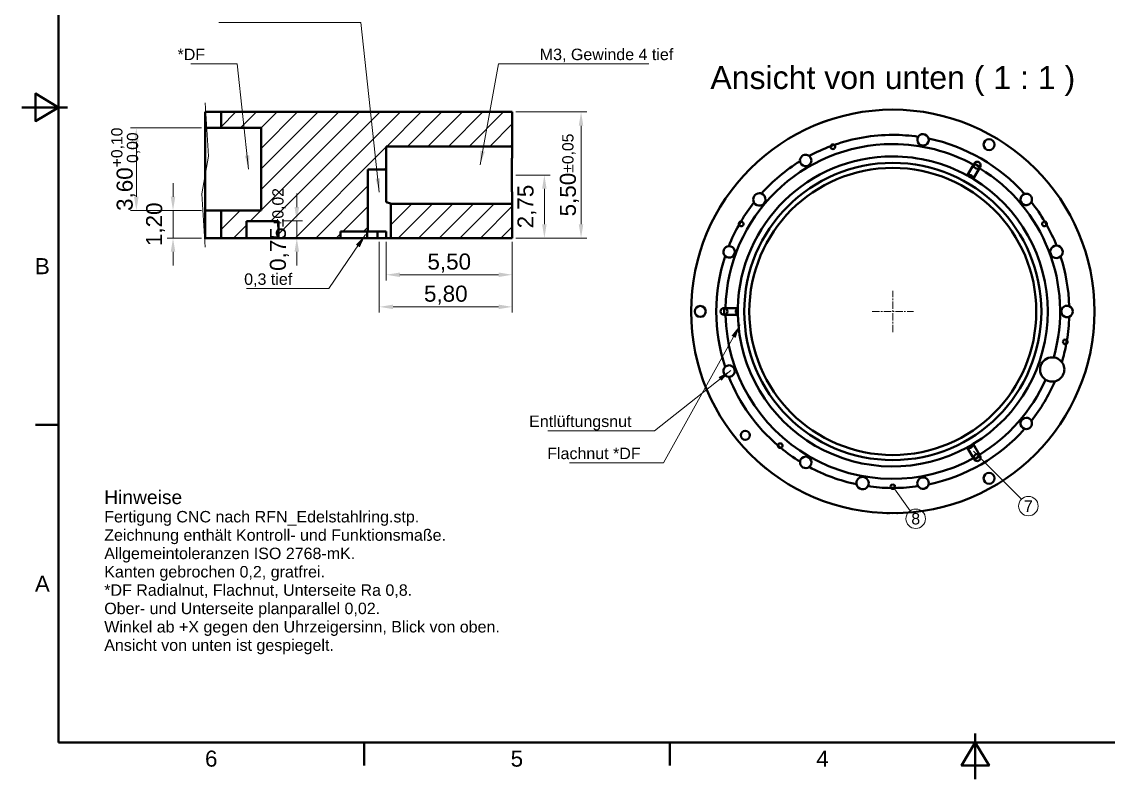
# Model space of a CAD drawing. Header units: millimetres. Extents: x 2 to 418, y 2 to 295.
# Drawn here: x 2 to 239, y 2 to 167.2 of the extents above; entities that cross this region are included whole.
import ezdxf
from ezdxf.enums import TextEntityAlignment as Align

# ---------------------------------------------------------------- set-up
doc = ezdxf.new("R2010")
doc.units = ezdxf.units.MM
doc.linetypes.add('CENTER2', pattern=[2.541, 1.587, -0.318, 0.318, -0.318])
for name, color, linetype, lineweight in [('BEMASSUNG', 7, 'Continuous', 18), ('MITTELLINIE', 7, 'CENTER2', 18), ('RAHMEN', 7, 'Continuous', 50), ('SCHRAFFUR', 7, 'Continuous', 18), ('SICHTKANTE', 7, 'Continuous', 50), ('TEXT', 7, 'Continuous', 18)]:
    doc.layers.add(name, color=color, linetype=linetype, lineweight=lineweight)
doc.styles.add('ISO', font='arial.ttf')
doc.dimstyles.new('RFN', dxfattribs={"dimtxt": 3.5, "dimasz": 3, "dimexe": 1.25, "dimexo": 0.8, "dimgap": 0.8, "dimtad": 1, "dimzin": 0, "dimtxsty": 'ISO', "dimcen": 0, "dimclrd": 7, "dimclre": 7, "dimclrt": 7, "dimadec": 1, "dimazin": 3, "dimtfac": 1, "dimtmove": 0, "dimatfit": 3, "dimtolj": 1, "dimtzin": 0, "dimlwd": 18, "dimlwe": 18})

msp = doc.modelspace()

# ---------------------------------------------------------------- hatches: boundary and pattern name
at = {"layer": 'SCHRAFFUR'}
h = msp.add_hatch(dxfattribs=at)
h.set_pattern_fill('ANSI31')
h.paths.add_polyline_path([(109, 140), (109, 147.5), (109, 140), (81.5, 140), (81.5, 134.95), (77.5, 134.95), (77.5, 121.45), (71.5, 121.45), (71.5, 120), (58, 120), (58, 123.7), (51, 123.7), (51, 120), (45.5, 120), (45.5, 126), (54.25, 126), (54.25, 144), (45.5, 144), (45.5, 147.5), (109, 147.5)])
h = msp.add_hatch(dxfattribs=at)
h.set_pattern_fill('ANSI31')
h.paths.add_polyline_path([(82.5, 120), (109, 120), (82.5, 120), (82.5, 127.5), (109, 127.5), (109, 120)])

# ---------------------------------------------------------------- linework, layer by layer
at = {"layer": 'BEMASSUNG'}
for p, q in [((67, 167), (45, 167)), ((43, 158), (38.875, 158)), ((114, 158), (138.75, 158)), ((62, 109), (51, 109)), ((136, 78), (116.75, 78)), ((209.575, 73.559), (220.072, 63.062)), ((138, 71), (121.5, 71)), ((192, 65.8), (195.765, 60.529))]:
    msp.add_line(p, q, dxfattribs=at)
for centre in [(221.575, 61.559), (197, 58.8)]:
    msp.add_circle(centre, 2.125, dxfattribs=at)
at = {"layer": 'MITTELLINIE'}
for p, q in [((192, 99.5), (192, 108.5)), ((187.5, 104), (196.5, 104))]:
    msp.add_line(p, q, dxfattribs=at)
at = {"layer": 'RAHMEN'}
for p, q in [((2, 148.5), (12, 148.5)), ((10, 148.5), (5, 148.5)), ((10, 79.25), (5, 79.25)), ((210, 2), (210, 12)), ((76.667, 10), (76.667, 5)), ((143.333, 10), (143.333, 5)), ((210, 10), (210, 5))]:
    msp.add_line(p, q, dxfattribs=at)
for points in [[(10, 10), (410, 10), (410, 287), (10, 287)], [(10, 148.5), (5, 151.5), (5, 145.5)], [(210, 10), (207, 5), (213, 5)]]:
    msp.add_lwpolyline(points, close=True, dxfattribs=at)
at = {"layer": 'SICHTKANTE'}
for p, q in [((42, 144), (42, 147.5)), ((45.5, 147.5), (109, 147.5)), ((45.5, 144), (45.5, 147.5)), ((109, 140), (109, 147.5)), ((42, 126), (42, 144)), ((45.5, 144), (54.25, 144)), ((54.25, 126), (54.25, 144)), ((109, 140), (81.5, 140)), ((81.5, 134.95), (81.5, 140)), ((178.456, 140.041), (179.208, 140.315)), ((208.246, 133.639), (209.597, 135.978)), ((209.545, 132.889), (210.896, 135.228)), ((209.597, 135.978), (209.75, 136.245)), ((211.05, 135.495), (209.75, 136.245)), ((210.896, 135.228), (211.05, 135.495)), ((77.5, 134.95), (81.5, 134.95)), ((77.5, 121.45), (77.5, 134.95)), ((81.5, 127.829), (81.5, 134.95)), ((42, 120), (42, 126)), ((45.5, 120), (45.5, 126)), ((45.5, 126), (54.25, 126)), ((82.5, 120), (82.5, 127.5)), ((109, 127.5), (82.5, 127.5)), ((109, 120), (109, 127.5)), ((51, 123.7), (58, 123.7)), ((51, 120), (51, 123.7)), ((58, 120), (58, 123.7)), ((158.458, 122.904), (158.858, 123.596)), ((225.142, 123.596), (225.542, 122.904)), ((71.5, 121.45), (77.5, 121.45)), ((71.5, 120), (71.5, 121.45)), ((77.378, 120), (77.378, 121.45)), ((79.569, 120), (79.569, 121.45)), ((81.49, 120), (81.49, 121.45)), ((45.5, 120), (51, 120)), ((58, 120), (71.5, 120)), ((82.5, 120), (109, 120)), ((155.508, 104.75), (155.2, 104.75)), ((155.2, 104.75), (155.2, 103.25)), ((158.208, 104.75), (155.508, 104.75)), ((155.508, 103.25), (155.2, 103.25)), ((158.208, 103.25), (155.508, 103.25)), ((229.985, 97.708), (229.846, 96.921)), ((167.559, 74.25), (166.946, 74.764)), ((208.246, 74.361), (209.597, 72.022)), ((209.545, 75.111), (210.896, 72.772)), ((209.597, 72.022), (209.75, 71.755)), ((209.75, 71.755), (211.05, 72.505)), ((210.896, 72.772), (211.05, 72.505)), ((192.4, 65.5), (191.6, 65.5))]:
    msp.add_line(p, q, dxfattribs=at)
for points in [[(45.5, 147.5), (45.495, 147.5), (45.49, 147.5), (45.484, 147.5), (45.473, 147.5), (45.457, 147.5), (45.442, 147.5), (45.425, 147.5), (45.398, 147.5), (45.372, 147.5), (45.346, 147.5), (45.313, 147.5), (45.276, 147.5), (45.239, 147.5), (45.2, 147.5), (45.153, 147.5), (45.106, 147.5), (45.059, 147.5), (45.003, 147.5), (44.945, 147.5), (44.888, 147.5), (44.826, 147.5), (44.758, 147.5), (44.69, 147.5), (44.623, 147.5), (44.544, 147.5), (44.466, 147.5), (44.388, 147.5), (44.304, 147.5), (44.215, 147.5), (44.126, 147.5), (44.036, 147.5), (43.937, 147.5), (43.838, 147.5), (43.739, 147.5), (43.633, 147.5), (43.524, 147.5), (43.414, 147.5), (43.302, 147.5), (43.182, 147.5), (43.063, 147.5), (42.943, 147.5), (42.815, 147.5), (42.685, 147.5), (42.555, 147.5), (42.421, 147.5), (42.28, 147.5), (42.14, 147.5), (42, 147.5)], [(178.132, 145.757), (178.13, 145.757), (178.123, 145.754), (178.113, 145.751), (178.098, 145.746), (178.079, 145.74), (178.056, 145.732), (178.028, 145.723), (177.997, 145.712), (177.961, 145.7), (177.921, 145.687), (177.876, 145.672), (177.827, 145.655), (177.774, 145.637), (177.716, 145.617), (177.654, 145.596), (177.588, 145.573), (177.517, 145.548), (177.443, 145.522), (177.366, 145.495), (177.285, 145.466), (177.201, 145.436), (177.115, 145.406), (177.028, 145.374), (176.94, 145.342), (176.853, 145.311), (176.766, 145.279), (176.682, 145.247), (176.599, 145.217), (176.519, 145.187), (176.442, 145.158), (176.369, 145.13), (176.301, 145.104), (176.237, 145.079), (176.177, 145.057), (176.122, 145.035), (176.071, 145.015), (176.024, 144.997), (175.982, 144.981), (175.944, 144.966), (175.91, 144.952), (175.88, 144.941), (175.854, 144.93), (175.832, 144.922), (175.814, 144.915), (175.8, 144.909), (175.79, 144.905), (175.785, 144.903), (175.783, 144.902)], [(175.783, 144.902), (175.783, 144.902), (175.783, 144.903), (175.784, 144.903), (175.785, 144.903), (175.787, 144.904), (175.789, 144.905), (175.791, 144.906), (175.794, 144.907), (175.797, 144.908), (175.801, 144.909), (175.804, 144.911), (175.808, 144.913), (175.813, 144.914), (175.818, 144.916), (175.823, 144.918), (175.829, 144.921), (175.835, 144.923), (175.841, 144.925), (175.848, 144.928), (175.855, 144.931), (175.862, 144.934), (175.87, 144.937), (175.878, 144.94), (175.887, 144.943), (175.896, 144.947), (175.905, 144.951), (175.915, 144.954), (175.925, 144.958), (175.935, 144.962), (175.946, 144.967), (175.957, 144.971), (175.969, 144.976), (175.981, 144.98), (175.993, 144.985), (176.006, 144.99), (176.019, 144.995), (176.033, 145.001), (176.047, 145.006), (176.061, 145.011), (176.076, 145.017), (176.091, 145.023), (176.106, 145.029), (176.122, 145.035), (176.138, 145.041), (176.155, 145.048), (176.172, 145.054), (176.189, 145.061), (176.207, 145.068)], [(176.277, 145.095), (176.284, 145.098), (176.291, 145.1), (176.297, 145.103), (176.304, 145.105), (176.311, 145.108), (176.318, 145.11), (176.325, 145.113), (176.332, 145.116), (176.339, 145.118), (176.346, 145.121), (176.353, 145.124), (176.36, 145.127), (176.367, 145.129), (176.375, 145.132), (176.382, 145.135), (176.389, 145.138), (176.396, 145.14), (176.404, 145.143), (176.411, 145.146), (176.419, 145.149), (176.426, 145.152), (176.434, 145.155), (176.442, 145.157), (176.449, 145.16), (176.457, 145.163), (176.465, 145.166), (176.472, 145.169), (176.48, 145.172), (176.488, 145.175), (176.496, 145.178), (176.504, 145.181), (176.512, 145.184), (176.52, 145.187), (176.528, 145.19), (176.536, 145.193), (176.544, 145.196), (176.552, 145.199), (176.56, 145.202), (176.568, 145.205), (176.576, 145.208), (176.584, 145.211), (176.593, 145.214), (176.601, 145.217), (176.609, 145.22), (176.618, 145.224), (176.626, 145.227), (176.634, 145.23), (176.643, 145.233)], [(176.826, 145.301), (176.855, 145.311), (176.883, 145.322), (176.912, 145.332), (176.94, 145.343), (176.969, 145.353), (176.997, 145.363), (177.026, 145.374), (177.054, 145.384), (177.083, 145.394), (177.111, 145.404), (177.14, 145.415), (177.168, 145.425), (177.196, 145.435), (177.223, 145.445), (177.251, 145.454), (177.278, 145.464), (177.305, 145.474), (177.332, 145.483), (177.358, 145.492), (177.384, 145.501), (177.41, 145.51), (177.435, 145.519), (177.459, 145.528), (177.484, 145.536), (177.508, 145.545), (177.531, 145.553), (177.554, 145.561), (177.577, 145.569), (177.599, 145.577), (177.621, 145.584), (177.643, 145.592), (177.664, 145.599), (177.684, 145.606), (177.704, 145.613), (177.724, 145.62), (177.743, 145.626), (177.762, 145.633), (177.78, 145.639), (177.798, 145.645), (177.815, 145.651), (177.832, 145.656), (177.848, 145.662), (177.864, 145.667), (177.88, 145.673), (177.895, 145.678), (177.909, 145.683), (177.923, 145.687), (177.937, 145.692)], [(45.5, 144), (45.495, 144), (45.49, 144), (45.484, 144), (45.473, 144), (45.457, 144), (45.442, 144), (45.425, 144), (45.398, 144), (45.372, 144), (45.346, 144), (45.313, 144), (45.276, 144), (45.239, 144), (45.2, 144), (45.153, 144), (45.106, 144), (45.059, 144), (45.003, 144), (44.945, 144), (44.888, 144), (44.826, 144), (44.758, 144), (44.69, 144), (44.623, 144), (44.544, 144), (44.466, 144), (44.388, 144), (44.304, 144), (44.215, 144), (44.126, 144), (44.036, 144), (43.937, 144), (43.838, 144), (43.739, 144), (43.633, 144), (43.524, 144), (43.414, 144), (43.302, 144), (43.182, 144), (43.063, 144), (42.943, 144), (42.815, 144), (42.685, 144), (42.555, 144), (42.421, 144), (42.28, 144), (42.14, 144), (42, 144)], [(109, 140), (109, 139.982), (108.998, 139.93), (108.996, 139.844), (108.992, 139.726), (108.988, 139.577), (108.984, 139.401), (108.979, 139.2), (108.973, 138.976), (108.968, 138.732), (108.962, 138.469), (108.956, 138.189), (108.95, 137.895), (108.945, 137.588), (108.939, 137.269), (108.934, 136.941), (108.93, 136.605), (108.926, 136.263), (108.922, 135.914), (108.919, 135.56), (108.916, 135.202), (108.914, 134.841), (108.912, 134.478), (108.912, 134.113), (108.911, 133.747), (108.912, 133.381), (108.912, 133.016), (108.914, 132.652), (108.916, 132.291), (108.919, 131.933), (108.922, 131.58), (108.926, 131.231), (108.93, 130.888), (108.934, 130.553), (108.939, 130.226), (108.945, 129.909), (108.95, 129.602), (108.956, 129.308), (108.962, 129.028), (108.968, 128.764), (108.973, 128.52), (108.979, 128.296), (108.984, 128.096), (108.988, 127.921), (108.992, 127.773), (108.996, 127.655), (108.998, 127.569), (109, 127.517), (109, 127.5)], [(178.456, 140.041), (178.46, 140.054), (178.465, 140.066), (178.469, 140.078), (178.474, 140.09), (178.479, 140.102), (178.485, 140.114), (178.491, 140.126), (178.497, 140.138), (178.503, 140.149), (178.51, 140.16), (178.517, 140.171), (178.525, 140.182), (178.532, 140.193), (178.54, 140.203), (178.549, 140.214), (178.557, 140.224), (178.566, 140.234), (178.575, 140.243), (178.584, 140.253), (178.594, 140.262), (178.604, 140.271), (178.614, 140.28), (178.624, 140.288), (178.635, 140.296), (178.646, 140.304), (178.657, 140.312), (178.668, 140.319), (178.679, 140.326), (178.691, 140.333), (178.703, 140.339), (178.715, 140.345), (178.727, 140.351), (178.739, 140.356), (178.752, 140.361), (178.764, 140.366), (178.777, 140.371), (178.79, 140.375), (178.802, 140.378), (178.815, 140.382), (178.829, 140.385), (178.842, 140.388), (178.855, 140.39), (178.868, 140.392), (178.881, 140.393), (178.895, 140.395), (178.908, 140.396), (178.921, 140.396), (178.935, 140.396)], [(45.5, 126), (45.495, 126), (45.49, 126), (45.484, 126), (45.473, 126), (45.457, 126), (45.442, 126), (45.425, 126), (45.398, 126), (45.372, 126), (45.346, 126), (45.313, 126), (45.276, 126), (45.239, 126), (45.2, 126), (45.153, 126), (45.106, 126), (45.059, 126), (45.003, 126), (44.945, 126), (44.888, 126), (44.826, 126), (44.758, 126), (44.69, 126), (44.623, 126), (44.544, 126), (44.466, 126), (44.388, 126), (44.304, 126), (44.215, 126), (44.126, 126), (44.036, 126), (43.937, 126), (43.838, 126), (43.739, 126), (43.633, 126), (43.524, 126), (43.414, 126), (43.302, 126), (43.182, 126), (43.063, 126), (42.943, 126), (42.815, 126), (42.685, 126), (42.555, 126), (42.421, 126), (42.28, 126), (42.14, 126), (42, 126)], [(82.5, 127.5), (82.5, 127.5), (82.498, 127.501), (82.496, 127.502), (82.492, 127.503), (82.488, 127.505), (82.483, 127.507), (82.477, 127.509), (82.469, 127.512), (82.461, 127.515), (82.452, 127.519), (82.442, 127.523), (82.431, 127.527), (82.42, 127.532), (82.407, 127.537), (82.393, 127.542), (82.379, 127.547), (82.363, 127.553), (82.347, 127.56), (82.33, 127.566), (82.312, 127.573), (82.293, 127.58), (82.273, 127.587), (82.253, 127.595), (82.231, 127.603), (82.209, 127.611), (82.186, 127.619), (82.162, 127.627), (82.138, 127.636), (82.112, 127.645), (82.086, 127.654), (82.06, 127.663), (82.032, 127.672), (82.004, 127.681), (81.975, 127.691), (81.945, 127.701), (81.914, 127.71), (81.883, 127.72), (81.852, 127.73), (81.819, 127.74), (81.786, 127.75), (81.752, 127.76), (81.718, 127.77), (81.683, 127.78), (81.648, 127.79), (81.612, 127.799), (81.575, 127.809), (81.538, 127.819), (81.5, 127.829)], [(154.535, 127.074), (154.534, 127.072), (154.531, 127.066), (154.525, 127.058), (154.518, 127.045), (154.508, 127.029), (154.495, 127.009), (154.481, 126.985), (154.464, 126.958), (154.445, 126.927), (154.424, 126.892), (154.4, 126.853), (154.374, 126.81), (154.346, 126.764), (154.316, 126.713), (154.283, 126.659), (154.248, 126.6), (154.21, 126.537), (154.17, 126.47), (154.128, 126.399), (154.085, 126.326), (154.04, 126.25), (153.995, 126.172), (153.948, 126.092), (153.902, 126.012), (153.855, 125.931), (153.809, 125.851), (153.764, 125.771), (153.72, 125.694), (153.677, 125.619), (153.637, 125.547), (153.598, 125.478), (153.562, 125.413), (153.528, 125.352), (153.496, 125.294), (153.467, 125.241), (153.439, 125.191), (153.414, 125.146), (153.392, 125.104), (153.371, 125.067), (153.353, 125.034), (153.337, 125.005), (153.324, 124.979), (153.312, 124.958), (153.302, 124.94), (153.295, 124.926), (153.29, 124.916), (153.286, 124.911), (153.285, 124.909)], [(153.285, 124.909), (153.286, 124.909), (153.286, 124.911), (153.288, 124.913), (153.29, 124.916), (153.292, 124.921), (153.295, 124.926), (153.298, 124.933), (153.302, 124.94), (153.307, 124.948), (153.312, 124.958), (153.317, 124.968), (153.323, 124.979), (153.33, 124.991), (153.337, 125.004), (153.345, 125.019), (153.353, 125.034), (153.362, 125.05), (153.371, 125.067), (153.381, 125.085), (153.391, 125.104), (153.402, 125.124), (153.414, 125.145), (153.426, 125.167), (153.439, 125.19), (153.452, 125.214), (153.466, 125.24), (153.48, 125.266), (153.495, 125.293), (153.511, 125.321), (153.527, 125.35), (153.544, 125.38), (153.561, 125.411), (153.579, 125.443), (153.597, 125.476), (153.616, 125.51), (153.635, 125.544), (153.655, 125.58), (153.676, 125.616), (153.696, 125.653), (153.718, 125.69), (153.74, 125.729), (153.762, 125.768), (153.784, 125.807), (153.807, 125.847), (153.83, 125.887), (153.853, 125.927), (153.876, 125.967), (153.899, 126.008)], [(154.077, 126.312), (154.079, 126.315), (154.08, 126.318), (154.082, 126.321), (154.084, 126.324), (154.086, 126.327), (154.087, 126.33), (154.089, 126.333), (154.091, 126.336), (154.093, 126.339), (154.094, 126.342), (154.096, 126.345), (154.098, 126.348), (154.1, 126.351), (154.101, 126.354), (154.103, 126.357), (154.105, 126.36), (154.107, 126.363), (154.108, 126.366), (154.11, 126.368), (154.112, 126.371), (154.113, 126.374), (154.115, 126.377), (154.117, 126.38), (154.119, 126.383), (154.12, 126.386), (154.122, 126.389), (154.124, 126.392), (154.125, 126.395), (154.127, 126.397), (154.129, 126.4), (154.131, 126.403), (154.132, 126.406), (154.134, 126.409), (154.136, 126.412), (154.137, 126.415), (154.139, 126.417), (154.141, 126.42), (154.142, 126.423), (154.144, 126.426), (154.146, 126.429), (154.147, 126.432), (154.149, 126.434), (154.151, 126.437), (154.152, 126.44), (154.154, 126.443), (154.156, 126.446), (154.157, 126.448), (154.159, 126.451)], [(154.185, 126.494), (154.186, 126.497), (154.188, 126.5), (154.19, 126.503), (154.191, 126.506), (154.193, 126.509), (154.195, 126.511), (154.196, 126.514), (154.198, 126.517), (154.2, 126.52), (154.202, 126.523), (154.203, 126.526), (154.205, 126.528), (154.206, 126.531), (154.208, 126.534), (154.21, 126.537), (154.211, 126.539), (154.213, 126.542), (154.215, 126.545), (154.216, 126.548), (154.218, 126.55), (154.22, 126.553), (154.221, 126.556), (154.223, 126.558), (154.224, 126.561), (154.226, 126.564), (154.228, 126.567), (154.229, 126.569), (154.231, 126.572), (154.232, 126.575), (154.234, 126.577), (154.236, 126.58), (154.237, 126.583), (154.239, 126.585), (154.24, 126.588), (154.242, 126.59), (154.243, 126.593), (154.245, 126.596), (154.247, 126.598), (154.248, 126.601), (154.25, 126.603), (154.251, 126.606), (154.253, 126.608), (154.254, 126.611), (154.256, 126.614), (154.257, 126.616), (154.259, 126.619), (154.26, 126.621), (154.262, 126.624)], [(154.363, 126.792), (154.365, 126.794), (154.366, 126.797), (154.367, 126.799), (154.369, 126.801), (154.37, 126.804), (154.372, 126.806), (154.373, 126.808), (154.375, 126.811), (154.376, 126.813), (154.377, 126.815), (154.379, 126.818), (154.38, 126.82), (154.381, 126.822), (154.383, 126.824), (154.384, 126.827), (154.386, 126.829), (154.387, 126.831), (154.388, 126.833), (154.39, 126.835), (154.391, 126.838), (154.392, 126.84), (154.394, 126.842), (154.395, 126.844), (154.396, 126.846), (154.397, 126.848), (154.399, 126.85), (154.4, 126.853), (154.401, 126.855), (154.403, 126.857), (154.404, 126.859), (154.405, 126.861), (154.406, 126.863), (154.408, 126.865), (154.409, 126.867), (154.41, 126.869), (154.411, 126.871), (154.413, 126.873), (154.414, 126.875), (154.415, 126.877), (154.416, 126.879), (154.417, 126.881), (154.419, 126.883), (154.42, 126.885), (154.421, 126.887), (154.422, 126.889), (154.423, 126.891), (154.424, 126.893), (154.426, 126.895)], [(230.715, 124.909), (230.714, 124.91), (230.711, 124.916), (230.706, 124.925), (230.699, 124.938), (230.69, 124.955), (230.678, 124.976), (230.665, 125), (230.65, 125.028), (230.633, 125.06), (230.613, 125.096), (230.591, 125.136), (230.567, 125.18), (230.541, 125.227), (230.512, 125.279), (230.482, 125.335), (230.448, 125.395), (230.412, 125.459), (230.374, 125.527), (230.334, 125.598), (230.292, 125.673), (230.249, 125.749), (230.204, 125.828), (230.158, 125.908), (230.112, 125.988), (230.065, 126.069), (230.019, 126.149), (229.973, 126.228), (229.927, 126.305), (229.884, 126.379), (229.842, 126.45), (229.802, 126.518), (229.763, 126.582), (229.727, 126.642), (229.693, 126.698), (229.662, 126.75), (229.633, 126.799), (229.606, 126.843), (229.581, 126.884), (229.559, 126.92), (229.539, 126.952), (229.522, 126.981), (229.507, 127.005), (229.494, 127.026), (229.484, 127.043), (229.475, 127.056), (229.469, 127.066), (229.466, 127.072), (229.465, 127.074)], [(229.465, 127.074), (229.465, 127.073), (229.466, 127.072), (229.467, 127.069), (229.469, 127.066), (229.472, 127.062), (229.475, 127.057), (229.479, 127.05), (229.483, 127.043), (229.488, 127.035), (229.494, 127.026), (229.5, 127.016), (229.507, 127.005), (229.514, 126.994), (229.522, 126.981), (229.53, 126.967), (229.539, 126.952), (229.549, 126.937), (229.559, 126.92), (229.569, 126.903), (229.581, 126.884), (229.593, 126.865), (229.605, 126.844), (229.618, 126.823), (229.632, 126.8), (229.646, 126.776), (229.661, 126.752), (229.677, 126.726), (229.693, 126.7), (229.709, 126.672), (229.726, 126.643), (229.744, 126.614), (229.762, 126.584), (229.781, 126.552), (229.8, 126.52), (229.82, 126.487), (229.84, 126.453), (229.861, 126.418), (229.882, 126.382), (229.904, 126.345), (229.926, 126.308), (229.948, 126.27), (229.971, 126.231), (229.994, 126.192), (230.017, 126.153), (230.04, 126.113), (230.063, 126.073), (230.086, 126.033), (230.11, 125.992)], [(230.284, 125.686), (230.286, 125.683), (230.288, 125.68), (230.29, 125.677), (230.291, 125.674), (230.293, 125.671), (230.295, 125.668), (230.296, 125.665), (230.298, 125.662), (230.3, 125.659), (230.302, 125.656), (230.303, 125.653), (230.305, 125.65), (230.307, 125.647), (230.308, 125.644), (230.31, 125.641), (230.312, 125.638), (230.313, 125.635), (230.315, 125.632), (230.317, 125.629), (230.318, 125.626), (230.32, 125.624), (230.322, 125.621), (230.323, 125.618), (230.325, 125.615), (230.327, 125.612), (230.328, 125.609), (230.33, 125.606), (230.332, 125.603), (230.333, 125.6), (230.335, 125.597), (230.336, 125.594), (230.338, 125.591), (230.34, 125.589), (230.341, 125.586), (230.343, 125.583), (230.345, 125.58), (230.346, 125.577), (230.348, 125.574), (230.349, 125.571), (230.351, 125.568), (230.353, 125.566), (230.354, 125.563), (230.356, 125.56), (230.357, 125.557), (230.359, 125.554), (230.361, 125.551), (230.362, 125.549), (230.364, 125.546)], [(58, 123.7), (57.99, 123.7), (57.979, 123.7), (57.969, 123.7), (57.946, 123.7), (57.915, 123.7), (57.883, 123.7), (57.849, 123.7), (57.796, 123.7), (57.744, 123.7), (57.691, 123.7), (57.624, 123.7), (57.551, 123.7), (57.477, 123.7), (57.398, 123.7), (57.304, 123.7), (57.209, 123.7), (57.115, 123.7), (57.003, 123.7), (56.888, 123.7), (56.773, 123.7), (56.649, 123.7), (56.513, 123.7), (56.377, 123.7), (56.241, 123.7), (56.084, 123.7), (55.927, 123.7), (55.771, 123.7), (55.602, 123.7), (55.425, 123.7), (55.247, 123.7), (55.067, 123.7), (54.869, 123.7), (54.671, 123.7), (54.473, 123.7), (54.26, 123.7), (54.042, 123.7), (53.823, 123.7), (53.599, 123.7), (53.36, 123.7), (53.121, 123.7), (52.882, 123.7), (52.625, 123.7), (52.366, 123.7), (52.107, 123.7), (51.839, 123.7), (51.559, 123.7), (51.28, 123.7), (51, 123.7)], [(158.458, 122.904), (158.451, 122.921), (158.444, 122.939), (158.439, 122.957), (158.434, 122.976), (158.429, 122.994), (158.425, 123.013), (158.422, 123.032), (158.42, 123.051), (158.419, 123.07), (158.418, 123.089), (158.418, 123.109), (158.419, 123.128), (158.42, 123.147), (158.422, 123.166), (158.425, 123.186), (158.429, 123.205), (158.433, 123.224), (158.439, 123.242), (158.444, 123.261), (158.451, 123.279), (158.458, 123.298), (158.467, 123.315), (158.475, 123.333), (158.485, 123.35), (158.495, 123.367), (158.506, 123.383), (158.517, 123.399), (158.529, 123.414), (158.542, 123.429), (158.555, 123.444), (158.568, 123.458), (158.583, 123.471), (158.597, 123.484), (158.613, 123.496), (158.628, 123.507), (158.644, 123.518), (158.66, 123.529), (158.677, 123.538), (158.694, 123.547), (158.712, 123.555), (158.729, 123.563), (158.747, 123.57), (158.765, 123.576), (158.783, 123.582), (158.802, 123.586), (158.82, 123.59), (158.839, 123.594), (158.858, 123.596)], [(225.142, 123.596), (225.161, 123.594), (225.18, 123.59), (225.198, 123.586), (225.217, 123.582), (225.235, 123.576), (225.253, 123.57), (225.271, 123.563), (225.288, 123.555), (225.306, 123.547), (225.323, 123.538), (225.34, 123.529), (225.356, 123.518), (225.372, 123.508), (225.387, 123.496), (225.403, 123.484), (225.417, 123.471), (225.431, 123.458), (225.445, 123.444), (225.458, 123.429), (225.471, 123.414), (225.483, 123.399), (225.494, 123.383), (225.505, 123.367), (225.515, 123.35), (225.525, 123.333), (225.533, 123.315), (225.541, 123.298), (225.549, 123.279), (225.556, 123.261), (225.561, 123.242), (225.567, 123.224), (225.571, 123.205), (225.575, 123.186), (225.578, 123.166), (225.58, 123.147), (225.581, 123.128), (225.582, 123.109), (225.582, 123.089), (225.581, 123.07), (225.58, 123.051), (225.578, 123.032), (225.575, 123.013), (225.571, 122.994), (225.566, 122.976), (225.561, 122.957), (225.556, 122.939), (225.549, 122.921), (225.542, 122.904)], [(230.388, 125.502), (230.39, 125.499), (230.392, 125.496), (230.393, 125.493), (230.395, 125.49), (230.397, 125.487), (230.398, 125.485), (230.4, 125.482), (230.401, 125.479), (230.403, 125.476), (230.405, 125.473), (230.406, 125.47), (230.408, 125.467), (230.409, 125.465), (230.411, 125.462), (230.412, 125.459), (230.414, 125.456), (230.416, 125.453), (230.417, 125.451), (230.419, 125.448), (230.42, 125.445), (230.422, 125.442), (230.423, 125.439), (230.425, 125.437), (230.426, 125.434), (230.428, 125.431), (230.429, 125.429), (230.431, 125.426), (230.432, 125.423), (230.434, 125.42), (230.435, 125.418), (230.437, 125.415), (230.438, 125.412), (230.44, 125.41), (230.441, 125.407), (230.443, 125.404), (230.444, 125.402), (230.446, 125.399), (230.447, 125.396), (230.449, 125.394), (230.45, 125.391), (230.452, 125.388), (230.453, 125.386), (230.455, 125.383), (230.456, 125.381), (230.457, 125.378), (230.459, 125.375), (230.46, 125.373), (230.462, 125.37)], [(230.557, 125.199), (230.558, 125.196), (230.559, 125.194), (230.561, 125.191), (230.562, 125.189), (230.563, 125.186), (230.565, 125.184), (230.566, 125.182), (230.567, 125.179), (230.569, 125.177), (230.57, 125.175), (230.571, 125.172), (230.572, 125.17), (230.574, 125.168), (230.575, 125.165), (230.576, 125.163), (230.578, 125.161), (230.579, 125.158), (230.58, 125.156), (230.581, 125.154), (230.582, 125.152), (230.584, 125.149), (230.585, 125.147), (230.586, 125.145), (230.587, 125.143), (230.589, 125.141), (230.59, 125.138), (230.591, 125.136), (230.592, 125.134), (230.593, 125.132), (230.594, 125.13), (230.596, 125.128), (230.597, 125.126), (230.598, 125.123), (230.599, 125.121), (230.6, 125.119), (230.601, 125.117), (230.602, 125.115), (230.604, 125.113), (230.605, 125.111), (230.606, 125.109), (230.607, 125.107), (230.608, 125.105), (230.609, 125.103), (230.61, 125.101), (230.611, 125.099), (230.612, 125.097), (230.613, 125.095), (230.615, 125.093)], [(81.49, 121.45), (81.392, 121.45), (81.295, 121.45), (81.197, 121.45), (81.095, 121.45), (80.989, 121.45), (80.883, 121.45), (80.777, 121.45), (80.665, 121.45), (80.554, 121.45), (80.442, 121.45), (80.329, 121.45), (80.214, 121.45), (80.1, 121.45), (79.985, 121.45), (79.87, 121.45), (79.756, 121.45), (79.641, 121.45), (79.529, 121.45), (79.417, 121.45), (79.305, 121.45), (79.195, 121.45), (79.089, 121.45), (78.983, 121.45), (78.876, 121.45), (78.778, 121.45), (78.68, 121.45), (78.581, 121.45), (78.489, 121.45), (78.401, 121.45), (78.314, 121.45), (78.228, 121.45), (78.153, 121.45), (78.078, 121.45), (78.003, 121.45), (77.939, 121.45), (77.878, 121.45), (77.818, 121.45), (77.762, 121.45), (77.718, 121.45), (77.674, 121.45), (77.63, 121.45), (77.6, 121.45), (77.573, 121.45), (77.546, 121.45), (77.527, 121.45), (77.518, 121.45), (77.509, 121.45), (77.5, 121.45)], [(45.5, 120), (45.495, 120), (45.49, 120), (45.484, 120), (45.473, 120), (45.457, 120), (45.442, 120), (45.425, 120), (45.398, 120), (45.372, 120), (45.346, 120), (45.313, 120), (45.276, 120), (45.239, 120), (45.2, 120), (45.153, 120), (45.106, 120), (45.059, 120), (45.003, 120), (44.945, 120), (44.888, 120), (44.826, 120), (44.758, 120), (44.69, 120), (44.623, 120), (44.544, 120), (44.466, 120), (44.388, 120), (44.304, 120), (44.215, 120), (44.126, 120), (44.036, 120), (43.937, 120), (43.838, 120), (43.739, 120), (43.633, 120), (43.524, 120), (43.414, 120), (43.302, 120), (43.182, 120), (43.063, 120), (42.943, 120), (42.815, 120), (42.685, 120), (42.555, 120), (42.421, 120), (42.28, 120), (42.14, 120), (42, 120)], [(58, 120), (57.99, 120), (57.979, 120), (57.969, 120), (57.946, 120), (57.915, 120), (57.883, 120), (57.849, 120), (57.796, 120), (57.744, 120), (57.691, 120), (57.624, 120), (57.551, 120), (57.477, 120), (57.398, 120), (57.304, 120), (57.209, 120), (57.115, 120), (57.003, 120), (56.888, 120), (56.773, 120), (56.649, 120), (56.513, 120), (56.377, 120), (56.241, 120), (56.084, 120), (55.927, 120), (55.771, 120), (55.602, 120), (55.425, 120), (55.247, 120), (55.067, 120), (54.869, 120), (54.671, 120), (54.473, 120), (54.26, 120), (54.042, 120), (53.823, 120), (53.599, 120), (53.36, 120), (53.121, 120), (52.882, 120), (52.625, 120), (52.366, 120), (52.107, 120), (51.839, 120), (51.559, 120), (51.28, 120), (51, 120)], [(77.378, 120), (77.28, 120), (77.182, 120), (77.084, 120), (76.984, 120), (76.882, 120), (76.78, 120), (76.678, 120), (76.572, 120), (76.467, 120), (76.361, 120), (76.253, 120), (76.143, 120), (76.034, 120), (75.924, 120), (75.81, 120), (75.697, 120), (75.584, 120), (75.468, 120), (75.351, 120), (75.234, 120), (75.115, 120), (74.995, 120), (74.874, 120), (74.754, 120), (74.629, 120), (74.505, 120), (74.38, 120), (74.254, 120), (74.126, 120), (73.998, 120), (73.869, 120), (73.737, 120), (73.605, 120), (73.473, 120), (73.339, 120), (73.203, 120), (73.068, 120), (72.931, 120), (72.792, 120), (72.652, 120), (72.513, 120), (72.371, 120), (72.228, 120), (72.085, 120), (71.94, 120), (71.793, 120), (71.647, 120), (71.5, 120)], [(79.569, 120), (79.527, 120), (79.484, 120), (79.442, 120), (79.399, 120), (79.356, 120), (79.313, 120), (79.27, 120), (79.226, 120), (79.183, 120), (79.139, 120), (79.095, 120), (79.051, 120), (79.006, 120), (78.962, 120), (78.917, 120), (78.873, 120), (78.828, 120), (78.783, 120), (78.738, 120), (78.692, 120), (78.647, 120), (78.601, 120), (78.556, 120), (78.51, 120), (78.464, 120), (78.418, 120), (78.372, 120), (78.325, 120), (78.279, 120), (78.232, 120), (78.186, 120), (78.139, 120), (78.092, 120), (78.045, 120), (77.998, 120), (77.951, 120), (77.904, 120), (77.856, 120), (77.809, 120), (77.761, 120), (77.714, 120), (77.666, 120), (77.618, 120), (77.57, 120), (77.522, 120), (77.474, 120), (77.426, 120), (77.378, 120)], [(81.49, 120), (81.482, 120), (81.474, 120), (81.466, 120), (81.455, 120), (81.442, 120), (81.429, 120), (81.415, 120), (81.398, 120), (81.38, 120), (81.362, 120), (81.341, 120), (81.318, 120), (81.295, 120), (81.271, 120), (81.243, 120), (81.215, 120), (81.188, 120), (81.156, 120), (81.123, 120), (81.09, 120), (81.056, 120), (81.018, 120), (80.981, 120), (80.943, 120), (80.901, 120), (80.858, 120), (80.816, 120), (80.77, 120), (80.723, 120), (80.675, 120), (80.627, 120), (80.575, 120), (80.523, 120), (80.47, 120), (80.414, 120), (80.357, 120), (80.3, 120), (80.241, 120), (80.179, 120), (80.117, 120), (80.055, 120), (79.988, 120), (79.921, 120), (79.854, 120), (79.785, 120), (79.713, 120), (79.641, 120), (79.569, 120)], [(82.5, 120), (82.498, 120), (82.497, 120), (82.495, 120), (82.492, 120), (82.487, 120), (82.482, 120), (82.477, 120), (82.469, 120), (82.461, 120), (82.453, 120), (82.442, 120), (82.431, 120), (82.42, 120), (82.408, 120), (82.393, 120), (82.379, 120), (82.365, 120), (82.348, 120), (82.33, 120), (82.313, 120), (82.294, 120), (82.274, 120), (82.254, 120), (82.233, 120), (82.21, 120), (82.187, 120), (82.163, 120), (82.138, 120), (82.112, 120), (82.086, 120), (82.06, 120), (82.031, 120), (82.003, 120), (81.974, 120), (81.943, 120), (81.912, 120), (81.881, 120), (81.849, 120), (81.815, 120), (81.781, 120), (81.748, 120), (81.712, 120), (81.676, 120), (81.64, 120), (81.604, 120), (81.566, 120), (81.528, 120), (81.49, 120)], [(229.985, 97.708), (229.997, 97.694), (230.009, 97.68), (230.021, 97.665), (230.032, 97.649), (230.043, 97.633), (230.053, 97.617), (230.062, 97.6), (230.07, 97.583), (230.078, 97.565), (230.086, 97.548), (230.092, 97.53), (230.098, 97.511), (230.104, 97.493), (230.108, 97.474), (230.112, 97.455), (230.115, 97.435), (230.117, 97.416), (230.119, 97.397), (230.12, 97.377), (230.12, 97.358), (230.119, 97.338), (230.117, 97.319), (230.115, 97.299), (230.112, 97.28), (230.108, 97.261), (230.104, 97.242), (230.098, 97.223), (230.093, 97.204), (230.086, 97.186), (230.078, 97.168), (230.07, 97.15), (230.061, 97.133), (230.052, 97.116), (230.042, 97.099), (230.031, 97.083), (230.02, 97.067), (230.008, 97.052), (229.996, 97.037), (229.983, 97.023), (229.969, 97.009), (229.955, 96.996), (229.941, 96.983), (229.926, 96.971), (229.911, 96.96), (229.895, 96.949), (229.879, 96.939), (229.862, 96.93), (229.846, 96.921)], [(235.097, 95.132), (235.097, 95.134), (235.099, 95.14), (235.101, 95.15), (235.104, 95.165), (235.108, 95.183), (235.112, 95.206), (235.118, 95.233), (235.124, 95.265), (235.131, 95.3), (235.139, 95.341), (235.148, 95.385), (235.158, 95.434), (235.169, 95.487), (235.18, 95.545), (235.192, 95.608), (235.205, 95.675), (235.219, 95.747), (235.234, 95.824), (235.249, 95.905), (235.264, 95.988), (235.28, 96.075), (235.297, 96.164), (235.313, 96.255), (235.329, 96.346), (235.345, 96.438), (235.361, 96.529), (235.377, 96.619), (235.391, 96.707), (235.406, 96.792), (235.419, 96.874), (235.432, 96.951), (235.444, 97.025), (235.455, 97.094), (235.465, 97.159), (235.474, 97.219), (235.483, 97.275), (235.491, 97.327), (235.498, 97.373), (235.504, 97.415), (235.51, 97.453), (235.515, 97.486), (235.519, 97.514), (235.523, 97.538), (235.526, 97.558), (235.528, 97.574), (235.53, 97.585), (235.531, 97.591), (235.531, 97.594)], [(235.531, 97.594), (235.531, 97.593), (235.531, 97.591), (235.53, 97.589), (235.53, 97.585), (235.529, 97.58), (235.528, 97.574), (235.527, 97.567), (235.526, 97.558), (235.525, 97.549), (235.523, 97.538), (235.521, 97.527), (235.519, 97.514), (235.517, 97.501), (235.515, 97.486), (235.513, 97.47), (235.51, 97.453), (235.507, 97.435), (235.505, 97.416), (235.501, 97.395), (235.498, 97.374), (235.495, 97.351), (235.491, 97.328), (235.487, 97.303), (235.483, 97.276), (235.479, 97.249), (235.475, 97.221), (235.47, 97.191), (235.465, 97.161), (235.46, 97.129), (235.455, 97.096), (235.45, 97.062), (235.444, 97.027), (235.438, 96.991), (235.432, 96.954), (235.426, 96.916), (235.42, 96.877), (235.413, 96.837), (235.406, 96.796), (235.399, 96.754), (235.392, 96.711), (235.385, 96.667), (235.377, 96.623), (235.37, 96.578), (235.362, 96.533), (235.354, 96.488), (235.346, 96.442), (235.338, 96.396), (235.33, 96.351)], [(235.162, 95.455), (235.162, 95.452), (235.161, 95.45), (235.161, 95.447), (235.16, 95.444), (235.16, 95.442), (235.159, 95.439), (235.159, 95.436), (235.158, 95.434), (235.158, 95.431), (235.157, 95.428), (235.156, 95.426), (235.156, 95.423), (235.155, 95.421), (235.155, 95.418), (235.154, 95.415), (235.154, 95.413), (235.153, 95.41), (235.153, 95.408), (235.152, 95.405), (235.152, 95.403), (235.151, 95.4), (235.151, 95.398), (235.15, 95.395), (235.15, 95.393), (235.149, 95.39), (235.149, 95.388), (235.148, 95.386), (235.148, 95.383), (235.148, 95.381), (235.147, 95.378), (235.147, 95.376), (235.146, 95.374), (235.146, 95.371), (235.145, 95.369), (235.145, 95.367), (235.144, 95.364), (235.144, 95.362), (235.143, 95.36), (235.143, 95.357), (235.142, 95.355), (235.142, 95.353), (235.141, 95.351), (235.141, 95.348), (235.141, 95.346), (235.14, 95.344), (235.14, 95.342), (235.139, 95.34), (235.139, 95.337)], [(235.228, 95.796), (235.228, 95.792), (235.227, 95.789), (235.226, 95.786), (235.226, 95.783), (235.225, 95.779), (235.225, 95.776), (235.224, 95.773), (235.223, 95.77), (235.223, 95.767), (235.222, 95.763), (235.222, 95.76), (235.221, 95.757), (235.22, 95.754), (235.22, 95.751), (235.219, 95.748), (235.219, 95.744), (235.218, 95.741), (235.217, 95.738), (235.217, 95.735), (235.216, 95.732), (235.216, 95.729), (235.215, 95.726), (235.214, 95.723), (235.214, 95.719), (235.213, 95.716), (235.213, 95.713), (235.212, 95.71), (235.211, 95.707), (235.211, 95.704), (235.21, 95.701), (235.21, 95.698), (235.209, 95.695), (235.209, 95.692), (235.208, 95.689), (235.207, 95.686), (235.207, 95.683), (235.206, 95.68), (235.206, 95.677), (235.205, 95.674), (235.205, 95.671), (235.204, 95.668), (235.203, 95.665), (235.203, 95.662), (235.202, 95.659), (235.202, 95.657), (235.201, 95.654), (235.201, 95.651), (235.2, 95.648)], [(235.267, 96.004), (235.267, 96), (235.266, 95.997), (235.265, 95.994), (235.265, 95.99), (235.264, 95.987), (235.264, 95.983), (235.263, 95.98), (235.262, 95.977), (235.262, 95.973), (235.261, 95.97), (235.26, 95.966), (235.26, 95.963), (235.259, 95.96), (235.259, 95.956), (235.258, 95.953), (235.257, 95.95), (235.257, 95.946), (235.256, 95.943), (235.255, 95.94), (235.255, 95.936), (235.254, 95.933), (235.254, 95.93), (235.253, 95.926), (235.252, 95.923), (235.252, 95.92), (235.251, 95.916), (235.25, 95.913), (235.25, 95.91), (235.249, 95.906), (235.249, 95.903), (235.248, 95.9), (235.247, 95.897), (235.247, 95.893), (235.246, 95.89), (235.246, 95.887), (235.245, 95.883), (235.244, 95.88), (235.244, 95.877), (235.243, 95.874), (235.242, 95.87), (235.242, 95.867), (235.241, 95.864), (235.241, 95.861), (235.24, 95.858), (235.239, 95.854), (235.239, 95.851), (235.238, 95.848), (235.238, 95.845)], [(167.559, 74.25), (167.541, 74.246), (167.522, 74.243), (167.503, 74.24), (167.484, 74.239), (167.465, 74.237), (167.446, 74.237), (167.427, 74.237), (167.407, 74.239), (167.388, 74.24), (167.369, 74.243), (167.35, 74.246), (167.331, 74.25), (167.313, 74.255), (167.294, 74.261), (167.276, 74.267), (167.258, 74.274), (167.24, 74.281), (167.222, 74.29), (167.205, 74.299), (167.188, 74.309), (167.171, 74.319), (167.155, 74.33), (167.139, 74.342), (167.124, 74.354), (167.109, 74.367), (167.095, 74.38), (167.081, 74.394), (167.068, 74.409), (167.056, 74.424), (167.044, 74.439), (167.033, 74.455), (167.022, 74.471), (167.012, 74.488), (167.003, 74.505), (166.994, 74.523), (166.986, 74.54), (166.979, 74.558), (166.972, 74.576), (166.966, 74.595), (166.961, 74.613), (166.957, 74.632), (166.953, 74.65), (166.95, 74.669), (166.948, 74.688), (166.946, 74.707), (166.946, 74.726), (166.946, 74.745), (166.946, 74.764)], [(162.771, 71.111), (162.773, 71.11), (162.778, 71.105), (162.786, 71.098), (162.798, 71.087), (162.813, 71.074), (162.831, 71.058), (162.853, 71.039), (162.878, 71.017), (162.906, 70.992), (162.938, 70.964), (162.973, 70.933), (163.012, 70.898), (163.055, 70.861), (163.101, 70.821), (163.15, 70.778), (163.203, 70.732), (163.259, 70.684), (163.319, 70.632), (163.381, 70.579), (163.447, 70.523), (163.515, 70.465), (163.584, 70.406), (163.655, 70.346), (163.726, 70.287), (163.798, 70.227), (163.868, 70.168), (163.938, 70.11), (164.006, 70.054), (164.072, 70), (164.135, 69.948), (164.196, 69.898), (164.253, 69.852), (164.306, 69.809), (164.355, 69.769), (164.401, 69.732), (164.444, 69.697), (164.483, 69.666), (164.519, 69.638), (164.551, 69.612), (164.579, 69.589), (164.605, 69.569), (164.626, 69.552), (164.645, 69.537), (164.66, 69.525), (164.671, 69.516), (164.68, 69.509), (164.685, 69.505), (164.686, 69.504)], [(164.272, 69.836), (164.246, 69.857), (164.219, 69.879), (164.192, 69.902), (164.163, 69.925), (164.134, 69.949), (164.105, 69.973), (164.074, 69.998), (164.043, 70.023), (164.012, 70.049), (163.98, 70.075), (163.948, 70.102), (163.915, 70.129), (163.882, 70.157), (163.849, 70.184), (163.815, 70.212), (163.782, 70.24), (163.748, 70.268), (163.714, 70.297), (163.681, 70.325), (163.647, 70.353), (163.613, 70.382), (163.58, 70.41), (163.547, 70.438), (163.514, 70.466), (163.481, 70.493), (163.449, 70.521), (163.418, 70.547), (163.387, 70.574), (163.357, 70.6), (163.328, 70.625), (163.299, 70.65), (163.271, 70.674), (163.244, 70.697), (163.217, 70.72), (163.191, 70.743), (163.166, 70.764), (163.142, 70.786), (163.118, 70.806), (163.095, 70.826), (163.073, 70.845), (163.052, 70.864), (163.031, 70.882), (163.012, 70.899), (162.993, 70.915), (162.975, 70.931), (162.957, 70.947), (162.941, 70.961), (162.925, 70.975)], [(164.686, 69.504), (164.686, 69.504), (164.686, 69.505), (164.685, 69.505), (164.684, 69.506), (164.683, 69.507), (164.681, 69.508), (164.679, 69.51), (164.677, 69.512), (164.674, 69.514), (164.671, 69.516), (164.668, 69.519), (164.664, 69.521), (164.661, 69.524), (164.657, 69.528), (164.652, 69.531), (164.647, 69.535), (164.642, 69.539), (164.637, 69.543), (164.631, 69.548), (164.625, 69.552), (164.619, 69.557), (164.613, 69.563), (164.606, 69.568), (164.599, 69.574), (164.591, 69.58), (164.583, 69.586), (164.575, 69.593), (164.567, 69.599), (164.558, 69.606), (164.549, 69.614), (164.539, 69.621), (164.53, 69.629), (164.52, 69.637), (164.509, 69.645), (164.499, 69.654), (164.488, 69.663), (164.476, 69.672), (164.465, 69.681), (164.453, 69.691), (164.44, 69.7), (164.428, 69.711), (164.415, 69.721), (164.402, 69.732), (164.388, 69.743), (164.374, 69.754), (164.36, 69.765), (164.345, 69.777), (164.33, 69.789)], [(192.4, 65.5), (192.388, 65.485), (192.376, 65.47), (192.363, 65.456), (192.35, 65.443), (192.336, 65.43), (192.322, 65.417), (192.307, 65.405), (192.291, 65.394), (192.275, 65.383), (192.259, 65.372), (192.243, 65.363), (192.225, 65.354), (192.208, 65.345), (192.19, 65.338), (192.172, 65.331), (192.154, 65.324), (192.135, 65.319), (192.116, 65.314), (192.097, 65.31), (192.078, 65.306), (192.059, 65.303), (192.039, 65.302), (192.02, 65.3), (192, 65.3), (191.98, 65.3), (191.961, 65.302), (191.941, 65.303), (191.922, 65.306), (191.903, 65.31), (191.884, 65.314), (191.865, 65.319), (191.846, 65.324), (191.828, 65.331), (191.81, 65.338), (191.792, 65.345), (191.775, 65.354), (191.757, 65.363), (191.741, 65.372), (191.725, 65.383), (191.709, 65.394), (191.693, 65.405), (191.678, 65.417), (191.664, 65.43), (191.65, 65.443), (191.637, 65.456), (191.624, 65.47), (191.612, 65.485), (191.6, 65.5)], [(190.976, 60.012), (190.966, 60.012), (190.957, 60.012), (190.948, 60.013), (190.939, 60.013), (190.931, 60.013), (190.922, 60.013), (190.914, 60.013), (190.906, 60.014), (190.898, 60.014), (190.891, 60.014), (190.883, 60.014), (190.876, 60.014), (190.869, 60.015), (190.862, 60.015), (190.856, 60.015), (190.85, 60.015), (190.843, 60.015), (190.837, 60.015), (190.832, 60.016), (190.826, 60.016), (190.821, 60.016), (190.816, 60.016), (190.811, 60.016), (190.806, 60.016), (190.801, 60.016), (190.797, 60.016), (190.793, 60.017), (190.789, 60.017), (190.785, 60.017), (190.781, 60.017), (190.778, 60.017), (190.775, 60.017), (190.772, 60.017), (190.769, 60.017), (190.766, 60.017), (190.764, 60.017), (190.762, 60.017), (190.76, 60.017), (190.758, 60.018), (190.756, 60.018), (190.755, 60.018), (190.753, 60.018), (190.752, 60.018), (190.752, 60.018), (190.751, 60.018), (190.75, 60.018), (190.75, 60.018), (190.75, 60.018)], [(191.255, 60.006), (191.251, 60.006), (191.248, 60.006), (191.244, 60.006), (191.241, 60.007), (191.238, 60.007), (191.234, 60.007), (191.231, 60.007), (191.227, 60.007), (191.224, 60.007), (191.221, 60.007), (191.217, 60.007), (191.214, 60.007), (191.21, 60.007), (191.207, 60.007), (191.204, 60.007), (191.2, 60.007), (191.197, 60.007), (191.194, 60.007), (191.191, 60.007), (191.187, 60.008), (191.184, 60.008), (191.181, 60.008), (191.178, 60.008), (191.174, 60.008), (191.171, 60.008), (191.168, 60.008), (191.165, 60.008), (191.162, 60.008), (191.159, 60.008), (191.155, 60.008), (191.152, 60.008), (191.149, 60.008), (191.146, 60.008), (191.143, 60.008), (191.14, 60.008), (191.137, 60.008), (191.134, 60.009), (191.131, 60.009), (191.128, 60.009), (191.125, 60.009), (191.122, 60.009), (191.119, 60.009), (191.116, 60.009), (191.113, 60.009), (191.11, 60.009), (191.107, 60.009), (191.104, 60.009), (191.101, 60.009)], [(192.993, 60.011), (192.991, 60.011), (192.99, 60.011), (192.988, 60.011), (192.986, 60.011), (192.985, 60.011), (192.983, 60.011), (192.981, 60.011), (192.979, 60.011), (192.978, 60.011), (192.976, 60.011), (192.974, 60.011), (192.972, 60.011), (192.971, 60.011), (192.969, 60.011), (192.967, 60.011), (192.965, 60.011), (192.963, 60.011), (192.962, 60.011), (192.96, 60.01), (192.958, 60.01), (192.956, 60.01), (192.954, 60.01), (192.953, 60.01), (192.951, 60.01), (192.949, 60.01), (192.947, 60.01), (192.945, 60.01), (192.943, 60.01), (192.941, 60.01), (192.94, 60.01), (192.938, 60.01), (192.936, 60.01), (192.934, 60.01), (192.932, 60.01), (192.93, 60.01), (192.928, 60.01), (192.926, 60.01), (192.924, 60.01), (192.922, 60.01), (192.92, 60.01), (192.919, 60.01), (192.917, 60.01), (192.915, 60.01), (192.913, 60.009), (192.911, 60.009), (192.909, 60.009), (192.907, 60.009), (192.905, 60.009)]]:
    msp.add_lwpolyline(points, dxfattribs=at)
for centre, radius in [((192, 104), 44), ((213, 140.373), 1.2), ((192, 104), 32.4), ((192, 104), 31.3), ((150, 104), 1.2), ((159.826, 77.003), 1), ((213, 67.627), 1.2)]:
    msp.add_circle(centre, radius, dxfattribs=at)
for centre, radius, start, end in [((192, 104), 38.5, 90, 109.40238), ((192, 104), 38.5, 81.71619, 90), ((198.599, 141.423), 1.25, 90, 147.28272), ((198.599, 141.423), 1.25, 12.71728, 90), ((192, 104), 36.5, 90, 178.82261), ((192, 104), 38.5, 110.59762, 118.28381), ((178.935, 139.896), 0.5, 163.42949, 56.57051), ((178.935, 139.896), 0.5, 90, 163.42949), ((178.935, 139.896), 0.5, 56.57051, 90), ((192, 104), 36.5, 61.17739, 90), ((198.599, 141.423), 1.25, 147.28272, 12.71728), ((192, 104), 38.5, 41.71619, 78.28381), ((192, 104), 33.8, 90, 178.72854), ((173, 136.909), 1.25, 90, 187.28272), ((173, 136.909), 1.25, 187.28272, 52.71728), ((173, 136.909), 1.25, 52.71728, 90), ((192, 104), 33.8, 61.27146, 90), ((192, 104), 38.5, 121.71619, 138.12148), ((210.4, 135.87), 0.75, 150, 330), ((210.4, 135.87), 0.75, 90, 150), ((210.4, 135.87), 0.75, 330, 90), ((192, 104), 36.5, 344.05827, 58.82261), ((192, 104), 33.8, 61.17044, 61.27146), ((208.75, 133.012), 0.75, 90, 127.00835), ((192, 104), 33.8, 58.82956, 61.17044), ((208.75, 133.012), 0.75, 352.99165, 90), ((192, 104), 33.8, 58.72854, 58.82956), ((192, 104), 33.8, 301.27146, 58.72854), ((162.89, 128.426), 1.35, 90, 209.20387), ((162.89, 128.426), 1.35, 209.20387, 70.79613), ((162.89, 128.426), 1.35, 70.79613, 90), ((221.11, 128.426), 1.25, 107.28272, 332.71728), ((221.11, 128.426), 1.25, 90, 107.28272), ((221.11, 128.426), 1.25, 332.71728, 90), ((192, 104), 38.5, 141.87852, 149.40238), ((192, 104), 38.5, 30.59762, 38.28381), ((158.918, 123.1), 0.5, 96.57051, 203.42949), ((158.918, 123.1), 0.5, 203.42949, 90), ((158.918, 123.1), 0.5, 90, 96.57051), ((225.082, 123.1), 0.5, 90, 336.57051), ((225.082, 123.1), 0.5, 83.42949, 90), ((225.082, 123.1), 0.5, 336.57051, 83.42949), ((192, 104), 38.5, 150.59762, 158.28381), ((192, 104), 38.5, 21.87852, 29.40238), ((156.292, 116.997), 1.25, 92.71728, 227.28272), ((156.292, 116.997), 1.25, 227.28272, 90), ((156.292, 116.997), 1.25, 90, 92.71728), ((227.708, 116.997), 1.35, 90, 310.79613), ((227.708, 116.997), 1.35, 89.20387, 90), ((227.708, 116.997), 1.35, 310.79613, 89.20387), ((192, 104), 38.5, 161.71619, 198.28381), ((192, 104), 38.5, 1.71619, 18.12148), ((155.2, 104), 0.75, 90, 270), ((155.2, 104), 0.75, 270, 90), ((158.5, 104), 0.75, 112.99165, 247.00835), ((192, 104), 33.8, 178.82956, 181.17044), ((192, 104), 33.8, 178.72854, 178.82956), ((230, 104), 1.25, 90, 292.71728), ((230, 104), 1.25, 67.28272, 90), ((230, 104), 1.25, 292.71728, 67.28272), ((192, 104), 36.5, 181.17739, 298.82261), ((192, 104), 33.8, 181.17044, 181.27146), ((192, 104), 33.8, 181.27146, 298.72854), ((192, 104), 38.5, 350.59762, 358.28381), ((229.62, 97.367), 0.5, 90, 296.57051), ((229.62, 97.367), 0.5, 43.42949, 90), ((229.62, 97.367), 0.5, 296.57051, 43.42949), ((192, 104), 38.5, 343.31684, 349.40238), ((226.769, 91.345), 2.65, 90, 237.10205), ((226.769, 91.345), 2.65, 82.89795, 90), ((226.769, 91.345), 2.65, 37.20051, 82.89795), ((226.769, 91.345), 2.65, 282.79949, 37.20051), ((156.292, 91.003), 1.25, 132.71728, 267.28272), ((156.292, 91.003), 1.25, 90, 132.71728), ((156.292, 91.003), 1.25, 267.28272, 90), ((192, 104), 38.5, 201.71619, 229.40238), ((192, 104), 36.5, 301.17739, 335.94173), ((192, 104), 38.5, 321.71619, 336.68316), ((226.769, 91.345), 2.65, 237.10205, 282.79949), ((221.11, 79.574), 1.25, 90, 252.71728), ((221.11, 79.574), 1.25, 27.28272, 90), ((192, 104), 38.5, 281.71619, 318.28381), ((221.11, 79.574), 1.25, 252.71728, 27.28272), ((167.446, 74.737), 0.5, 90, 176.57051), ((167.446, 74.737), 0.5, 176.57051, 283.42949), ((167.446, 74.737), 0.5, 283.42949, 90), ((192, 104), 38.5, 230.59762, 238.28381), ((192, 104), 33.8, 298.72854, 298.82956), ((192, 104), 33.8, 298.82956, 301.17044), ((208.75, 74.988), 0.75, 232.99165, 7.00835), ((192, 104), 33.8, 301.17044, 301.27146), ((173, 71.091), 1.25, 172.71728, 307.28272), ((173, 71.091), 1.25, 90, 172.71728), ((173, 71.091), 1.25, 307.28272, 90), ((210.4, 72.13), 0.75, 90, 210), ((210.4, 72.13), 0.75, 210, 30), ((210.4, 72.13), 0.75, 30, 90), ((192, 104), 38.5, 241.71619, 258.12148), ((185.401, 66.577), 1.35, 90, 190.79613), ((185.401, 66.577), 1.35, 329.20387, 90), ((198.599, 66.577), 1.25, 90, 212.71728), ((198.599, 66.577), 1.25, 347.28272, 90), ((185.401, 66.577), 1.35, 190.79613, 329.20387), ((192, 104), 38.5, 261.87852, 269.40238), ((192, 65.8), 0.5, 90, 216.57051), ((192, 65.8), 0.5, 216.57051, 323.42949), ((192, 65.8), 0.5, 323.42949, 90), ((192, 104), 38.5, 270.59762, 278.28381), ((198.599, 66.577), 1.25, 212.71728, 347.28272)]:
    msp.add_arc(centre, radius, start, end, dxfattribs=at)
at = {"layer": 'TEXT'}
msp.add_lwpolyline([(42, 118), (41.25, 129.625), (42.75, 137.875), (42, 149.5)], dxfattribs=at)

# ---------------------------------------------------------------- texts
at = {"layer": 'RAHMEN', "style": 'ISO'}
for s, p in [('B', (6.5, 113.875)), ('A', (6.5, 44.625)), ('6', (43.333, 6.5)), ('5', (110, 6.5)), ('4', (176.667, 6.5))]:
    msp.add_text(s, height=3.5, dxfattribs=at).set_placement(p, align=Align.MIDDLE_CENTER)
at = {"layer": 'TEXT', "style": 'ISO'}
for s, p in [('*DF', (42, 158.8)), ('0,3 tief', (61, 109.8)), ('Entlüftungsnut', (135, 78.8)), ('Flachnut *DF', (137, 71.8))]:
    msp.add_text(s, height=2.5, dxfattribs=at).set_placement(p, align=Align.RIGHT)
for s, height, p in [('M3, Gewinde 4 tief', 2.5, (115, 158.8)), ('Hinweise', 3, (20, 62)), ('Fertigung CNC nach RFN_Edelstahlring.stp.', 2.5, (20, 58)), ('Zeichnung enthält Kontroll- und Funktionsmaße.', 2.5, (20, 54)), ('Allgemeintoleranzen ISO 2768-mK.', 2.5, (20, 50)), ('Kanten gebrochen 0,2, gratfrei.', 2.5, (20, 46)), ('*DF Radialnut, Flachnut, Unterseite Ra 0,8.', 2.5, (20, 42)), ('Ober- und Unterseite planparallel 0,02.', 2.5, (20, 38)), ('Winkel ab +X gegen den Uhrzeigersinn, Blick von oben.', 2.5, (20, 34)), ('Ansicht von unten ist gespiegelt.', 2.5, (20, 30))]:
    msp.add_text(s, height=height, dxfattribs=at).set_placement(p)
for s, height, p in [('Ansicht von unten ( 1 : 1 )', 5, (192, 155)), ('7', 2.5, (221.575, 61.559)), ('8', 2.5, (197, 58.8))]:
    msp.add_text(s, height=height, dxfattribs=at).set_placement(p, align=Align.MIDDLE_CENTER)

# ---------------------------------------------------------------- dimensions: what is measured, and where the dimension line sits
at = {"layer": 'BEMASSUNG'}
for base, p1, p2, override in [((124, 120), (109, 120), (109, 147.5), {"dimlfac": 0.2, "dimtol": 1, "dimtp": 0.05, "dimtm": 0.05, "dimtfac": 0.7}), ((27, 126), (42, 126), (42, 144), {"dimlfac": 0.2, "dimtol": 1, "dimtp": 0.1, "dimtm": 0, "dimtfac": 0.7}), ((62, 120), (58, 120), (58, 123.75), {"dimlfac": 0.2, "dimtol": 1, "dimtp": 0.02, "dimtm": 0.02, "dimtfac": 0.7}), ((116, 120), (109, 120), (109, 133.75), {"dimlfac": 0.2}), ((35, 120), (42, 120), (42, 126), {"dimlfac": 0.2})]:
    msp.add_linear_dim(base=base, p1=p1, p2=p2, angle=90, dimstyle='RFN', override=override, dxfattribs=at).render()
for base, p1 in [((80, 105), (80, 120)), ((81.5, 112), (81.5, 120))]:
    msp.add_linear_dim(base=base, p1=p1, p2=(109, 120), dimstyle='RFN', override={"dimlfac": 0.2}, dxfattribs=at).render()

# ---------------------------------------------------------------- leaders
for points in [[(80, 130), (76, 167), (67, 167)], [(51.5, 135), (49, 158), (43, 158)], [(102, 136), (106, 158), (114, 158)], [(77, 120.75), (69, 109), (62, 109)], [(158.727, 101.089), (142, 71), (138, 71)], [(156.668, 91.14), (140, 78), (136, 78)]]:
    msp.add_leader(points, dimstyle='RFN', dxfattribs=at)

doc.saveas('drawing.dxf')
